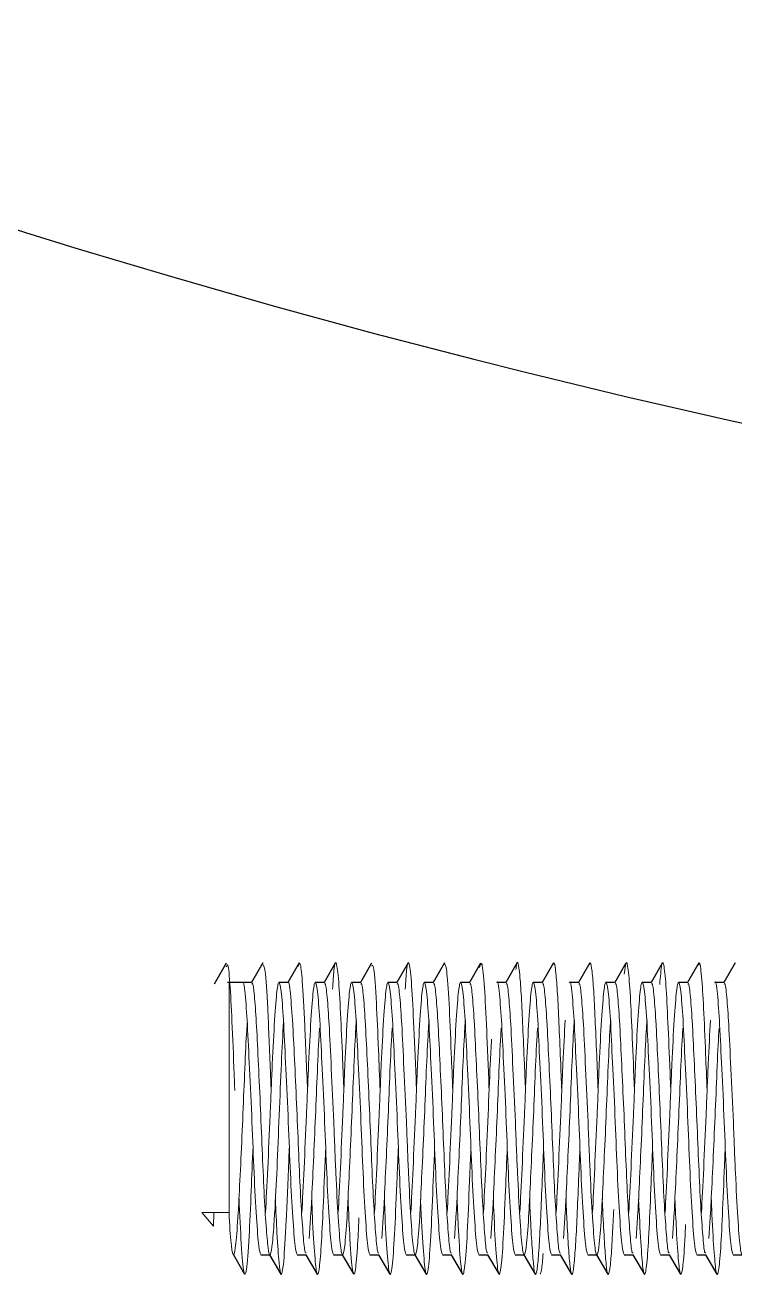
# Model space of a CAD drawing. Header units: millimetres. Extents: x -635 to 515, y -448 to 489.
# Drawn here: x 77.63 to 85.44, y 290.85 to 304.62 of the extents above; entities that cross this region are included whole.
import ezdxf

# ---------------------------------------------------------------- set-up
doc = ezdxf.new("R2010")
doc.units = ezdxf.units.MM

msp = doc.modelspace()

# ---------------------------------------------------------------- linework, layer by layer
at = {"color": 7, "linetype": 'Continuous', "lineweight": 25}
for p, q in [((79.843, 294.292), (79.708, 294.059)), ((80.244, 294.294), (80.12, 294.08)), ((80.644, 294.294), (80.52, 294.08)), ((81.043, 294.292), (80.92, 294.08)), ((81.443, 294.292), (81.32, 294.08)), ((81.844, 294.294), (81.72, 294.08)), ((82.244, 294.294), (82.12, 294.08)), ((82.643, 294.292), (82.52, 294.08)), ((83.043, 294.292), (82.92, 294.08)), ((83.444, 294.294), (83.32, 294.08)), ((83.844, 294.294), (83.72, 294.08)), ((84.243, 294.292), (84.12, 294.08)), ((84.643, 294.292), (84.52, 294.08)), ((85.044, 294.294), (84.92, 294.08)), ((85.444, 294.294), (85.32, 294.08)), ((80.123, 294.08), (79.857, 294.08)), ((80.522, 294.08), (80.423, 294.08)), ((80.923, 294.08), (80.823, 294.08)), ((81.323, 294.08), (81.223, 294.08)), ((81.723, 294.08), (81.623, 294.08)), ((82.123, 294.08), (82.023, 294.08)), ((82.523, 294.08), (82.423, 294.08)), ((82.923, 294.08), (82.823, 294.08)), ((83.323, 294.08), (83.223, 294.08)), ((83.723, 294.08), (83.623, 294.08)), ((84.123, 294.08), (84.023, 294.08)), ((84.523, 294.08), (84.423, 294.08)), ((84.923, 294.08), (84.823, 294.08)), ((85.323, 294.08), (85.223, 294.08)), ((79.917, 291.086), (80.043, 290.867)), ((80.223, 291.08), (80.323, 291.08)), ((80.32, 291.08), (80.444, 290.867)), ((80.623, 291.08), (80.723, 291.08)), ((80.72, 291.08), (80.843, 290.868)), ((81.023, 291.08), (81.123, 291.08)), ((81.12, 291.08), (81.243, 290.869)), ((81.423, 291.08), (81.523, 291.08)), ((81.52, 291.08), (81.643, 290.867)), ((81.823, 291.08), (81.923, 291.08)), ((81.92, 291.08), (82.044, 290.867)), ((82.223, 291.08), (82.323, 291.08)), ((82.32, 291.08), (82.443, 290.868)), ((82.623, 291.08), (82.723, 291.08)), ((82.72, 291.08), (82.843, 290.869)), ((83.023, 291.08), (83.123, 291.08)), ((83.12, 291.08), (83.243, 290.867)), ((83.423, 291.08), (83.523, 291.08)), ((83.52, 291.08), (83.644, 290.867)), ((83.823, 291.08), (83.923, 291.08)), ((83.92, 291.08), (84.043, 290.868)), ((84.223, 291.08), (84.323, 291.08)), ((84.32, 291.08), (84.443, 290.869)), ((84.623, 291.08), (84.723, 291.08)), ((84.72, 291.08), (84.843, 290.868)), ((85.023, 291.08), (85.123, 291.08)), ((85.12, 291.08), (85.244, 290.867)), ((85.423, 291.08), (85.523, 291.08))]:
    msp.add_line(p, q, dxfattribs=at)
at = {"color": 144, "linetype": 'Continuous', "lineweight": 18}
for p, q in [((79.875, 294.08), (79.875, 291.496)), ((79.575, 291.544), (79.7, 291.394)), ((79.875, 291.544), (79.575, 291.544)), ((79.706, 291.544), (79.7, 291.394)), ((80.775, 291.543), (80.755, 291.261)), ((81.575, 291.544), (81.555, 291.261)), ((82.375, 291.543), (82.355, 291.261)), ((82.775, 291.543), (82.755, 291.261)), ((83.575, 291.544), (83.555, 291.261)), ((84.375, 291.544), (84.355, 291.261)), ((84.775, 291.544), (84.755, 291.261)), ((85.175, 291.544), (85.155, 291.261))]:
    msp.add_line(p, q, dxfattribs=at)
at = {"color": 7, "linetype": 'Continuous', "lineweight": 25}
msp.add_arc((106.175, 393.483), 95.5, 279.46226, 260.53774, dxfattribs=at)
at = {"color": 144, "linetype": 'Continuous', "lineweight": 18}
msp.add_arc((106.175, 393.483), 90.5, 180, 0, dxfattribs=at)
for points, knots in [([(79.937, 292.889), (79.935, 292.92), (79.926, 293.171), (79.907, 293.601), (79.886, 294.056), (79.862, 294.309), (79.849, 294.267), (79.843, 294.25)], [0, 0, 0, 0, 0.036636, 0.301823, 0.558183, 0.825172, 1, 1, 1, 1]), ([(80.337, 292.887), (80.333, 292.973), (80.32, 293.314), (80.299, 293.825), (80.271, 294.259), (80.253, 294.269), (80.244, 294.273)], [0, 0, 0, 0, 0.1039918, 0.4144907, 0.726716, 1, 1, 1, 1]), ([(80.737, 292.891), (80.727, 293.14), (80.707, 293.633), (80.682, 294.109), (80.656, 294.328), (80.641, 294.278), (80.634, 294.254)], [0, 0, 0, 0, 0.280604, 0.555692, 0.780875, 1, 1, 1, 1]), ([(81.137, 292.888), (81.132, 293.003), (81.12, 293.318), (81.1, 293.772), (81.078, 294.168), (81.051, 294.328), (81.032, 294.285), (81.018, 294.083), (81.013, 294.006)], [0, 0, 0, 0, 0.104819, 0.287217, 0.482845, 0.684711, 0.879056, 1, 1, 1, 1]), ([(81.537, 292.888), (81.53, 293.04), (81.516, 293.406), (81.494, 293.907), (81.468, 294.281), (81.451, 294.268), (81.443, 294.263)], [0, 0, 0, 0, 0.185292, 0.443786, 0.754796, 1, 1, 1, 1]), ([(81.937, 292.888), (81.935, 292.932), (81.924, 293.21), (81.905, 293.668), (81.881, 294.134), (81.852, 294.331), (81.832, 294.287), (81.818, 294.083), (81.813, 294.006)], [0, 0, 0, 0, 0.039488, 0.250196, 0.455688, 0.669045, 0.87489, 1, 1, 1, 1]), ([(82.337, 292.887), (82.331, 293.026), (82.316, 293.394), (82.296, 293.881), (82.27, 294.259), (82.252, 294.278), (82.244, 294.286)], [0, 0, 0, 0, 0.1696664, 0.4468609, 0.7294617, 1, 1, 1, 1]), ([(82.737, 292.891), (82.737, 292.892), (82.728, 293.128), (82.709, 293.566), (82.686, 294.064), (82.658, 294.335), (82.641, 294.275), (82.632, 294.245)], [0, 0, 0, 0, 0.001593, 0.254484, 0.498441, 0.752349, 1, 1, 1, 1]), ([(83.137, 292.889), (83.133, 292.987), (83.123, 293.239), (83.107, 293.598), (83.092, 293.937), (83.074, 294.18), (83.056, 294.3), (83.041, 294.313), (83.034, 294.243), (83.031, 294.222)], [0, 0, 0, 0, 0.104631, 0.269769, 0.429157, 0.594207, 0.761998, 0.926232, 1, 1, 1, 1]), ([(83.537, 292.889), (83.532, 293.005), (83.521, 293.273), (83.505, 293.642), (83.49, 293.971), (83.472, 294.199), (83.454, 294.316), (83.442, 294.285), (83.437, 294.27)], [0, 0, 0, 0, 0.131402, 0.305422, 0.474211, 0.649562, 0.827038, 1, 1, 1, 1]), ([(83.937, 292.89), (83.931, 293.023), (83.92, 293.307), (83.904, 293.684), (83.888, 294.004), (83.87, 294.215), (83.855, 294.311), (83.846, 294.286), (83.844, 294.278)], [0, 0, 0, 0, 0.1641318, 0.3509527, 0.5334075, 0.7231927, 0.9144309, 1, 1, 1, 1]), ([(84.337, 292.891), (84.329, 293.09), (84.312, 293.485), (84.292, 293.956), (84.268, 294.25), (84.245, 294.34), (84.231, 294.224), (84.225, 294.171)], [0, 0, 0, 0, 0.206082, 0.40766, 0.616165, 0.825544, 1, 1, 1, 1]), ([(84.737, 292.888), (84.734, 292.955), (84.723, 293.23), (84.705, 293.656), (84.684, 294.08), (84.659, 294.303), (84.636, 294.315), (84.622, 294.142), (84.615, 294.056)], [0, 0, 0, 0, 0.061422, 0.250749, 0.434948, 0.626759, 0.815095, 1, 1, 1, 1]), ([(85.137, 292.888), (85.131, 293.024), (85.118, 293.362), (85.098, 293.82), (85.076, 294.17), (85.056, 294.324), (85.046, 294.28), (85.044, 294.27)], [0, 0, 0, 0, 0.166821, 0.413906, 0.662669, 0.917915, 1, 1, 1, 1]), ([(80.075, 293.617), (80.067, 293.738), (80.051, 293.983), (80.031, 294.115), (80.023, 294.077), (80.023, 294.075)], [0, 0, 0, 0, 0.4828043, 0.9782624, 1, 1, 1, 1]), ([(80.375, 291.544), (80.372, 291.501), (80.363, 291.34), (80.345, 291.143), (80.322, 291.051), (80.303, 291.134), (80.281, 291.379), (80.258, 291.76), (80.238, 292.234), (80.217, 292.747), (80.194, 293.24), (80.173, 293.662), (80.153, 293.95), (80.134, 294.088), (80.125, 294.067), (80.123, 294.061)], [0, 0, 0, 0, 0.031604, 0.117075, 0.202561, 0.288059, 0.373531, 0.459013, 0.544512, 0.629985, 0.715462, 0.800962, 0.886434, 0.971906, 1, 1, 1, 1]), ([(80.475, 293.617), (80.467, 293.753), (80.459, 293.87), (80.441, 294.032), (80.432, 294.077), (80.419, 294.082), (80.415, 294.074), (80.408, 294.04), (80.404, 294.015), (80.392, 293.911), (80.383, 293.803), (80.366, 293.525), (80.357, 293.357), (80.345, 293.091), (80.341, 293.002), (80.334, 292.816), (80.33, 292.719), (80.317, 292.423), (80.308, 292.22), (80.29, 291.847), (80.282, 291.679), (80.275, 291.544)], [0, 0, 0, 0, 0.125, 0.125, 0.25, 0.25, 0.3125, 0.3125, 0.375, 0.375, 0.5, 0.5, 0.625, 0.625, 0.6875, 0.6875, 0.75, 0.75, 0.875, 0.875, 1, 1, 1, 1]), ([(80.575, 293.617), (80.566, 293.738), (80.549, 293.981), (80.531, 294.114), (80.522, 294.076), (80.522, 294.074)], [0, 0, 0, 0, 0.48608, 0.972146, 1, 1, 1, 1]), ([(80.875, 293.617), (80.867, 293.753), (80.859, 293.87), (80.841, 294.032), (80.832, 294.077), (80.819, 294.082), (80.815, 294.074), (80.808, 294.04), (80.804, 294.015), (80.792, 293.911), (80.783, 293.803), (80.766, 293.525), (80.757, 293.357), (80.745, 293.091), (80.741, 293.002), (80.734, 292.816), (80.73, 292.719), (80.717, 292.423), (80.708, 292.22), (80.69, 291.847), (80.682, 291.679), (80.675, 291.544)], [0, 0, 0, 0, 0.125, 0.125, 0.25, 0.25, 0.3125, 0.3125, 0.375, 0.375, 0.5, 0.5, 0.625, 0.625, 0.6875, 0.6875, 0.75, 0.75, 0.875, 0.875, 1, 1, 1, 1]), ([(80.975, 293.617), (80.968, 293.725), (80.954, 293.942), (80.935, 294.083), (80.926, 294.065), (80.923, 294.06)], [0, 0, 0, 0, 0.418046, 0.836121, 1, 1, 1, 1]), ([(81.275, 293.617), (81.267, 293.753), (81.259, 293.87), (81.241, 294.032), (81.232, 294.077), (81.219, 294.082), (81.215, 294.074), (81.208, 294.04), (81.204, 294.015), (81.192, 293.911), (81.183, 293.803), (81.166, 293.525), (81.157, 293.357), (81.145, 293.091), (81.141, 293.002), (81.134, 292.816), (81.13, 292.719), (81.117, 292.423), (81.108, 292.22), (81.09, 291.847), (81.082, 291.679), (81.075, 291.544)], [0, 0, 0, 0, 0.125, 0.125, 0.25, 0.25, 0.3125, 0.3125, 0.375, 0.375, 0.5, 0.5, 0.625, 0.625, 0.6875, 0.6875, 0.75, 0.75, 0.875, 0.875, 1, 1, 1, 1]), ([(81.375, 293.617), (81.368, 293.725), (81.354, 293.942), (81.335, 294.083), (81.326, 294.065), (81.323, 294.06)], [0, 0, 0, 0, 0.418033, 0.836095, 1, 1, 1, 1]), ([(81.675, 293.617), (81.667, 293.753), (81.659, 293.87), (81.641, 294.032), (81.632, 294.077), (81.619, 294.082), (81.615, 294.074), (81.608, 294.04), (81.604, 294.015), (81.592, 293.911), (81.583, 293.803), (81.566, 293.525), (81.557, 293.357), (81.545, 293.091), (81.541, 293.002), (81.534, 292.816), (81.53, 292.719), (81.517, 292.423), (81.508, 292.22), (81.49, 291.847), (81.482, 291.679), (81.475, 291.544)], [0, 0, 0, 0, 0.125, 0.125, 0.25, 0.25, 0.3125, 0.3125, 0.375, 0.375, 0.5, 0.5, 0.625, 0.625, 0.6875, 0.6875, 0.75, 0.75, 0.875, 0.875, 1, 1, 1, 1]), ([(81.775, 293.617), (81.768, 293.725), (81.754, 293.942), (81.735, 294.083), (81.726, 294.065), (81.723, 294.06)], [0, 0, 0, 0, 0.418006, 0.836041, 1, 1, 1, 1]), ([(82.075, 293.617), (82.067, 293.753), (82.059, 293.87), (82.041, 294.032), (82.032, 294.077), (82.019, 294.082), (82.015, 294.074), (82.008, 294.04), (82.004, 294.015), (81.992, 293.911), (81.983, 293.803), (81.966, 293.525), (81.957, 293.357), (81.945, 293.091), (81.941, 293.002), (81.934, 292.816), (81.93, 292.719), (81.917, 292.423), (81.908, 292.22), (81.89, 291.847), (81.882, 291.679), (81.875, 291.544)], [0, 0, 0, 0, 0.125, 0.125, 0.25, 0.25, 0.3125, 0.3125, 0.375, 0.375, 0.5, 0.5, 0.625, 0.625, 0.6875, 0.6875, 0.75, 0.75, 0.875, 0.875, 1, 1, 1, 1]), ([(82.175, 293.617), (82.168, 293.725), (82.154, 293.942), (82.135, 294.083), (82.126, 294.065), (82.123, 294.06)], [0, 0, 0, 0, 0.41805, 0.836129, 1, 1, 1, 1]), ([(82.475, 293.617), (82.467, 293.753), (82.459, 293.87), (82.441, 294.032), (82.432, 294.077), (82.419, 294.082), (82.415, 294.074), (82.408, 294.04), (82.404, 294.015), (82.392, 293.911), (82.383, 293.803), (82.366, 293.525), (82.357, 293.357), (82.345, 293.091), (82.341, 293.002), (82.334, 292.816), (82.33, 292.719), (82.317, 292.423), (82.308, 292.22), (82.29, 291.847), (82.282, 291.679), (82.275, 291.544)], [0, 0, 0, 0, 0.125, 0.125, 0.25, 0.25, 0.3125, 0.3125, 0.375, 0.375, 0.5, 0.5, 0.625, 0.625, 0.6875, 0.6875, 0.75, 0.75, 0.875, 0.875, 1, 1, 1, 1]), ([(82.575, 293.617), (82.568, 293.725), (82.554, 293.942), (82.535, 294.083), (82.526, 294.065), (82.523, 294.06)], [0, 0, 0, 0, 0.418011, 0.836052, 1, 1, 1, 1]), ([(82.875, 293.617), (82.867, 293.738), (82.851, 293.983), (82.831, 294.115), (82.823, 294.077), (82.823, 294.075)], [0, 0, 0, 0, 0.482804, 0.978262, 1, 1, 1, 1]), ([(82.975, 293.617), (82.968, 293.725), (82.954, 293.942), (82.935, 294.083), (82.926, 294.065), (82.923, 294.06)], [0, 0, 0, 0, 0.417926, 0.835882, 1, 1, 1, 1]), ([(83.275, 293.617), (83.267, 293.753), (83.259, 293.87), (83.241, 294.032), (83.232, 294.077), (83.219, 294.082), (83.215, 294.074), (83.208, 294.04), (83.204, 294.015), (83.192, 293.911), (83.183, 293.803), (83.166, 293.525), (83.157, 293.357), (83.145, 293.091), (83.141, 293.002), (83.134, 292.816), (83.13, 292.719), (83.117, 292.423), (83.108, 292.22), (83.09, 291.847), (83.082, 291.679), (83.075, 291.544)], [0, 0, 0, 0, 0.125, 0.125, 0.25, 0.25, 0.3125, 0.3125, 0.375, 0.375, 0.5, 0.5, 0.625, 0.625, 0.6875, 0.6875, 0.75, 0.75, 0.875, 0.875, 1, 1, 1, 1]), ([(83.375, 293.617), (83.368, 293.725), (83.354, 293.942), (83.335, 294.083), (83.326, 294.065), (83.323, 294.06)], [0, 0, 0, 0, 0.418035, 0.8361, 1, 1, 1, 1]), ([(83.675, 293.617), (83.667, 293.738), (83.651, 293.983), (83.631, 294.115), (83.623, 294.077), (83.623, 294.075)], [0, 0, 0, 0, 0.482804, 0.978262, 1, 1, 1, 1]), ([(83.775, 293.617), (83.768, 293.725), (83.754, 293.942), (83.735, 294.083), (83.726, 294.065), (83.723, 294.06)], [0, 0, 0, 0, 0.418027, 0.836084, 1, 1, 1, 1]), ([(84.075, 293.617), (84.067, 293.753), (84.059, 293.87), (84.041, 294.032), (84.032, 294.077), (84.019, 294.082), (84.015, 294.074), (84.008, 294.04), (84.004, 294.015), (83.992, 293.911), (83.983, 293.803), (83.966, 293.525), (83.957, 293.357), (83.945, 293.091), (83.941, 293.002), (83.934, 292.816), (83.93, 292.719), (83.917, 292.423), (83.908, 292.22), (83.89, 291.847), (83.882, 291.679), (83.875, 291.544)], [0, 0, 0, 0, 0.125, 0.125, 0.25, 0.25, 0.3125, 0.3125, 0.375, 0.375, 0.5, 0.5, 0.625, 0.625, 0.6875, 0.6875, 0.75, 0.75, 0.875, 0.875, 1, 1, 1, 1]), ([(84.175, 293.617), (84.168, 293.725), (84.154, 293.942), (84.135, 294.083), (84.126, 294.065), (84.123, 294.06)], [0, 0, 0, 0, 0.418041, 0.836111, 1, 1, 1, 1]), ([(84.475, 293.617), (84.467, 293.753), (84.459, 293.87), (84.441, 294.032), (84.432, 294.077), (84.419, 294.082), (84.415, 294.074), (84.408, 294.04), (84.404, 294.015), (84.392, 293.911), (84.383, 293.803), (84.366, 293.525), (84.357, 293.357), (84.345, 293.091), (84.341, 293.002), (84.334, 292.816), (84.33, 292.719), (84.317, 292.423), (84.308, 292.22), (84.29, 291.847), (84.282, 291.679), (84.275, 291.544)], [0, 0, 0, 0, 0.125, 0.125, 0.25, 0.25, 0.3125, 0.3125, 0.375, 0.375, 0.5, 0.5, 0.625, 0.625, 0.6875, 0.6875, 0.75, 0.75, 0.875, 0.875, 1, 1, 1, 1]), ([(84.575, 293.617), (84.568, 293.725), (84.554, 293.942), (84.535, 294.083), (84.526, 294.065), (84.523, 294.06)], [0, 0, 0, 0, 0.418035, 0.8361, 1, 1, 1, 1]), ([(84.875, 293.617), (84.867, 293.753), (84.859, 293.87), (84.841, 294.032), (84.832, 294.077), (84.819, 294.082), (84.815, 294.074), (84.808, 294.04), (84.804, 294.015), (84.792, 293.911), (84.783, 293.803), (84.766, 293.525), (84.757, 293.357), (84.745, 293.091), (84.741, 293.002), (84.734, 292.816), (84.73, 292.719), (84.717, 292.423), (84.708, 292.22), (84.69, 291.847), (84.682, 291.679), (84.675, 291.544)], [0, 0, 0, 0, 0.125, 0.125, 0.25, 0.25, 0.3125, 0.3125, 0.375, 0.375, 0.5, 0.5, 0.625, 0.625, 0.6875, 0.6875, 0.75, 0.75, 0.875, 0.875, 1, 1, 1, 1]), ([(84.975, 293.617), (84.968, 293.726), (84.954, 293.942), (84.935, 294.083), (84.926, 294.065), (84.923, 294.06)], [0, 0, 0, 0, 0.418056, 0.836142, 1, 1, 1, 1]), ([(85.275, 293.617), (85.267, 293.738), (85.251, 293.983), (85.231, 294.115), (85.223, 294.077), (85.223, 294.075)], [0, 0, 0, 0, 0.482804, 0.978262, 1, 1, 1, 1]), ([(85.375, 293.617), (85.368, 293.726), (85.354, 293.943), (85.335, 294.083), (85.326, 294.065), (85.323, 294.06)], [0, 0, 0, 0, 0.4180665, 0.8361624, 1, 1, 1, 1]), ([(80.073, 293.632), (80.071, 293.593), (80.06, 293.446), (80.044, 293.073), (80.024, 292.572), (80.001, 292.065), (79.984, 291.728), (79.976, 291.574), (79.975, 291.544)], [0, 0, 0, 0, 0.078432, 0.295692, 0.512895, 0.730082, 0.94734, 1, 1, 1, 1]), ([(80.223, 291.085), (80.215, 291.103), (80.2, 291.14), (80.175, 291.47), (80.148, 291.96), (80.126, 292.545), (80.099, 293.144), (80.082, 293.461), (80.075, 293.617)], [0, 0, 0, 0, 0.157112, 0.327028, 0.496945, 0.661577, 0.832977, 1, 1, 1, 1]), ([(80.472, 293.645), (80.465, 293.5), (80.449, 293.202), (80.425, 292.616), (80.402, 292.018), (80.384, 291.702), (80.376, 291.544)], [0, 0, 0, 0, 0.241985, 0.494368, 0.747178, 1, 1, 1, 1]), ([(80.623, 291.085), (80.615, 291.103), (80.6, 291.14), (80.575, 291.47), (80.548, 291.96), (80.526, 292.545), (80.499, 293.144), (80.482, 293.461), (80.475, 293.617)], [0, 0, 0, 0, 0.157112, 0.327028, 0.496945, 0.661577, 0.832977, 1, 1, 1, 1]), ([(80.723, 291.101), (80.718, 291.099), (80.707, 291.094), (80.69, 291.276), (80.666, 291.606), (80.645, 292.053), (80.625, 292.558), (80.602, 293.064), (80.585, 293.415), (80.577, 293.579), (80.575, 293.617)], [0, 0, 0, 0, 0.087977, 0.232602, 0.377219, 0.521884, 0.666518, 0.811136, 0.955799, 1, 1, 1, 1]), ([(81.023, 291.085), (81.015, 291.103), (81, 291.14), (80.975, 291.47), (80.948, 291.96), (80.926, 292.545), (80.899, 293.144), (80.882, 293.461), (80.875, 293.617)], [0, 0, 0, 0, 0.157112, 0.3270283, 0.4969447, 0.6615767, 0.8329771, 1, 1, 1, 1]), ([(81.175, 291.544), (81.167, 291.408), (81.159, 291.291), (81.141, 291.128), (81.132, 291.084), (81.119, 291.079), (81.115, 291.087), (81.108, 291.12), (81.104, 291.145), (81.092, 291.249), (81.083, 291.357), (81.066, 291.635), (81.057, 291.804), (81.045, 292.069), (81.041, 292.158), (81.034, 292.344), (81.03, 292.441), (81.017, 292.737), (81.008, 292.941), (80.99, 293.314), (80.982, 293.482), (80.975, 293.617)], [0, 0, 0, 0, 0.125, 0.125, 0.25, 0.25, 0.3125, 0.3125, 0.375, 0.375, 0.5, 0.5, 0.625, 0.625, 0.6875, 0.6875, 0.75, 0.75, 0.875, 0.875, 1, 1, 1, 1]), ([(81.275, 293.661), (81.272, 293.621), (81.262, 293.476), (81.245, 293.103), (81.225, 292.604), (81.202, 292.096), (81.185, 291.745), (81.177, 291.582), (81.175, 291.544)], [0, 0, 0, 0, 0.081477, 0.294838, 0.508152, 0.721443, 0.934801, 1, 1, 1, 1]), ([(81.423, 291.085), (81.415, 291.103), (81.4, 291.14), (81.375, 291.47), (81.348, 291.96), (81.326, 292.545), (81.299, 293.144), (81.282, 293.461), (81.275, 293.617)], [0, 0, 0, 0, 0.157112, 0.3270283, 0.4969447, 0.6615767, 0.8329771, 1, 1, 1, 1]), ([(81.523, 291.101), (81.518, 291.099), (81.507, 291.094), (81.49, 291.276), (81.466, 291.606), (81.445, 292.052), (81.425, 292.558), (81.402, 293.064), (81.385, 293.415), (81.377, 293.579), (81.375, 293.617)], [0, 0, 0, 0, 0.087964, 0.232588, 0.377204, 0.521869, 0.666501, 0.811119, 0.955781, 1, 1, 1, 1]), ([(81.823, 291.085), (81.815, 291.103), (81.8, 291.14), (81.775, 291.47), (81.748, 291.96), (81.726, 292.545), (81.699, 293.144), (81.682, 293.461), (81.675, 293.617)], [0, 0, 0, 0, 0.157112, 0.327028, 0.496945, 0.661577, 0.832977, 1, 1, 1, 1]), ([(81.975, 291.543), (81.967, 291.408), (81.959, 291.291), (81.941, 291.128), (81.932, 291.084), (81.919, 291.079), (81.915, 291.087), (81.908, 291.12), (81.904, 291.145), (81.892, 291.249), (81.883, 291.357), (81.866, 291.635), (81.857, 291.804), (81.845, 292.069), (81.841, 292.158), (81.834, 292.344), (81.83, 292.441), (81.817, 292.737), (81.808, 292.941), (81.79, 293.314), (81.782, 293.481), (81.775, 293.617)], [0, 0, 0, 0, 0.125, 0.125, 0.25, 0.25, 0.3125, 0.3125, 0.375, 0.375, 0.5, 0.5, 0.625, 0.625, 0.6875, 0.6875, 0.75, 0.75, 0.875, 0.875, 1, 1, 1, 1]), ([(82.075, 293.661), (82.072, 293.621), (82.062, 293.476), (82.045, 293.103), (82.025, 292.604), (82.002, 292.096), (81.985, 291.745), (81.977, 291.582), (81.975, 291.543)], [0, 0, 0, 0, 0.081496, 0.294851, 0.508159, 0.721444, 0.934796, 1, 1, 1, 1]), ([(82.223, 291.085), (82.215, 291.103), (82.2, 291.14), (82.175, 291.47), (82.148, 291.96), (82.126, 292.545), (82.099, 293.144), (82.082, 293.461), (82.075, 293.617)], [0, 0, 0, 0, 0.157112, 0.327028, 0.496945, 0.661577, 0.832977, 1, 1, 1, 1]), ([(82.323, 291.101), (82.318, 291.099), (82.307, 291.094), (82.29, 291.276), (82.266, 291.606), (82.245, 292.053), (82.225, 292.558), (82.202, 293.064), (82.185, 293.415), (82.177, 293.579), (82.175, 293.617)], [0, 0, 0, 0, 0.0879758, 0.232598, 0.3772123, 0.5218748, 0.6665052, 0.8111208, 0.9557811, 1, 1, 1, 1]), ([(82.475, 293.661), (82.472, 293.621), (82.462, 293.476), (82.445, 293.103), (82.425, 292.604), (82.402, 292.096), (82.385, 291.745), (82.377, 291.582), (82.375, 291.543)], [0, 0, 0, 0, 0.081449, 0.294806, 0.508115, 0.721402, 0.934755, 1, 1, 1, 1]), ([(82.623, 291.085), (82.615, 291.103), (82.6, 291.14), (82.575, 291.47), (82.548, 291.96), (82.526, 292.545), (82.499, 293.144), (82.482, 293.461), (82.475, 293.617)], [0, 0, 0, 0, 0.157112, 0.327028, 0.496945, 0.661577, 0.832977, 1, 1, 1, 1]), ([(82.723, 291.101), (82.718, 291.099), (82.707, 291.094), (82.69, 291.276), (82.666, 291.606), (82.645, 292.053), (82.625, 292.558), (82.602, 293.064), (82.585, 293.415), (82.577, 293.579), (82.575, 293.617)], [0, 0, 0, 0, 0.087987, 0.232613, 0.377232, 0.5219, 0.666535, 0.811155, 0.95582, 1, 1, 1, 1]), ([(83.023, 291.085), (83.015, 291.103), (83, 291.14), (82.975, 291.47), (82.948, 291.96), (82.926, 292.545), (82.899, 293.144), (82.882, 293.461), (82.875, 293.617)], [0, 0, 0, 0, 0.157112, 0.327028, 0.496945, 0.661577, 0.832977, 1, 1, 1, 1]), ([(83.175, 291.544), (83.167, 291.408), (83.159, 291.291), (83.141, 291.128), (83.132, 291.084), (83.119, 291.079), (83.115, 291.087), (83.108, 291.12), (83.104, 291.145), (83.092, 291.249), (83.083, 291.357), (83.066, 291.635), (83.057, 291.804), (83.045, 292.069), (83.041, 292.158), (83.034, 292.344), (83.03, 292.441), (83.017, 292.737), (83.008, 292.941), (82.99, 293.313), (82.982, 293.481), (82.975, 293.617)], [0, 0, 0, 0, 0.125, 0.125, 0.25, 0.25, 0.3125, 0.3125, 0.375, 0.375, 0.5, 0.5, 0.625, 0.625, 0.6875, 0.6875, 0.75, 0.75, 0.875, 0.875, 1, 1, 1, 1]), ([(83.423, 291.085), (83.415, 291.103), (83.4, 291.14), (83.375, 291.47), (83.348, 291.96), (83.326, 292.545), (83.299, 293.144), (83.282, 293.461), (83.275, 293.617)], [0, 0, 0, 0, 0.157112, 0.327028, 0.496945, 0.661577, 0.832977, 1, 1, 1, 1]), ([(83.523, 291.101), (83.518, 291.099), (83.507, 291.094), (83.49, 291.276), (83.466, 291.606), (83.445, 292.052), (83.425, 292.558), (83.402, 293.064), (83.385, 293.415), (83.377, 293.579), (83.375, 293.617)], [0, 0, 0, 0, 0.087968, 0.232592, 0.377208, 0.521873, 0.666505, 0.811122, 0.955784, 1, 1, 1, 1]), ([(83.575, 293.664), (83.566, 293.525), (83.557, 293.357), (83.545, 293.091), (83.541, 293.002), (83.534, 292.816), (83.53, 292.719), (83.517, 292.423), (83.508, 292.22), (83.49, 291.847), (83.482, 291.679), (83.475, 291.544)], [0, 0, 0, 0, 0.25, 0.25, 0.375, 0.375, 0.5, 0.5, 0.75, 0.75, 1, 1, 1, 1]), ([(83.675, 293.661), (83.672, 293.621), (83.662, 293.476), (83.645, 293.103), (83.625, 292.604), (83.602, 292.096), (83.585, 291.745), (83.577, 291.582), (83.575, 291.544)], [0, 0, 0, 0, 0.08147, 0.294829, 0.508141, 0.721431, 0.934786, 1, 1, 1, 1]), ([(83.823, 291.085), (83.815, 291.103), (83.8, 291.14), (83.775, 291.47), (83.748, 291.96), (83.726, 292.545), (83.699, 293.144), (83.682, 293.461), (83.675, 293.617)], [0, 0, 0, 0, 0.157112, 0.327028, 0.496945, 0.661577, 0.832977, 1, 1, 1, 1]), ([(83.975, 291.544), (83.967, 291.408), (83.959, 291.291), (83.941, 291.128), (83.932, 291.084), (83.919, 291.079), (83.915, 291.087), (83.908, 291.12), (83.904, 291.145), (83.892, 291.249), (83.883, 291.357), (83.866, 291.635), (83.857, 291.804), (83.845, 292.069), (83.841, 292.158), (83.834, 292.344), (83.83, 292.441), (83.817, 292.737), (83.808, 292.941), (83.79, 293.314), (83.782, 293.482), (83.775, 293.617)], [0, 0, 0, 0, 0.125, 0.125, 0.25, 0.25, 0.3125, 0.3125, 0.375, 0.375, 0.5, 0.5, 0.625, 0.625, 0.6875, 0.6875, 0.75, 0.75, 0.875, 0.875, 1, 1, 1, 1]), ([(84.075, 293.661), (84.072, 293.621), (84.062, 293.476), (84.045, 293.103), (84.025, 292.604), (84.002, 292.096), (83.985, 291.745), (83.977, 291.582), (83.975, 291.544)], [0, 0, 0, 0, 0.081487, 0.294846, 0.508157, 0.721447, 0.934803, 1, 1, 1, 1]), ([(84.223, 291.085), (84.215, 291.103), (84.2, 291.14), (84.175, 291.47), (84.148, 291.96), (84.126, 292.545), (84.099, 293.144), (84.082, 293.461), (84.075, 293.617)], [0, 0, 0, 0, 0.157112, 0.3270283, 0.4969447, 0.6615767, 0.8329771, 1, 1, 1, 1]), ([(84.323, 291.101), (84.318, 291.099), (84.307, 291.094), (84.29, 291.276), (84.266, 291.606), (84.245, 292.052), (84.225, 292.558), (84.202, 293.064), (84.185, 293.415), (84.177, 293.579), (84.175, 293.617)], [0, 0, 0, 0, 0.087964, 0.232588, 0.377203, 0.521867, 0.666498, 0.811115, 0.955776, 1, 1, 1, 1]), ([(84.475, 293.661), (84.472, 293.621), (84.462, 293.476), (84.445, 293.103), (84.425, 292.604), (84.402, 292.096), (84.385, 291.745), (84.377, 291.582), (84.375, 291.544)], [0, 0, 0, 0, 0.08148, 0.294841, 0.508153, 0.721444, 0.934801, 1, 1, 1, 1]), ([(84.623, 291.085), (84.615, 291.103), (84.6, 291.14), (84.575, 291.47), (84.548, 291.96), (84.526, 292.545), (84.499, 293.144), (84.482, 293.461), (84.475, 293.617)], [0, 0, 0, 0, 0.157112, 0.327028, 0.496945, 0.661577, 0.832977, 1, 1, 1, 1]), ([(84.723, 291.101), (84.718, 291.099), (84.707, 291.094), (84.69, 291.276), (84.666, 291.606), (84.645, 292.052), (84.625, 292.558), (84.602, 293.064), (84.585, 293.415), (84.577, 293.579), (84.575, 293.617)], [0, 0, 0, 0, 0.0879683, 0.2325922, 0.3772083, 0.5218725, 0.6665046, 0.8111219, 0.9557839, 1, 1, 1, 1]), ([(85.023, 291.085), (85.015, 291.103), (85, 291.14), (84.975, 291.47), (84.948, 291.96), (84.926, 292.545), (84.899, 293.144), (84.882, 293.461), (84.875, 293.617)], [0, 0, 0, 0, 0.157112, 0.3270283, 0.4969447, 0.6615767, 0.8329771, 1, 1, 1, 1]), ([(85.123, 291.101), (85.118, 291.099), (85.107, 291.094), (85.09, 291.276), (85.066, 291.606), (85.045, 292.052), (85.025, 292.558), (85.002, 293.064), (84.985, 293.415), (84.977, 293.579), (84.975, 293.617)], [0, 0, 0, 0, 0.0879633, 0.2325848, 0.3771983, 0.52186, 0.6664896, 0.8111044, 0.9557639, 1, 1, 1, 1]), ([(85.175, 293.664), (85.166, 293.525), (85.157, 293.357), (85.145, 293.091), (85.141, 293.002), (85.134, 292.816), (85.13, 292.719), (85.117, 292.423), (85.108, 292.22), (85.09, 291.847), (85.082, 291.679), (85.075, 291.544)], [0, 0, 0, 0, 0.25, 0.25, 0.375, 0.375, 0.5, 0.5, 0.75, 0.75, 1, 1, 1, 1]), ([(85.423, 291.085), (85.415, 291.103), (85.4, 291.14), (85.375, 291.47), (85.348, 291.96), (85.326, 292.545), (85.299, 293.144), (85.282, 293.461), (85.275, 293.617)], [0, 0, 0, 0, 0.157112, 0.327028, 0.496945, 0.661577, 0.832977, 1, 1, 1, 1]), ([(85.575, 291.544), (85.567, 291.408), (85.559, 291.291), (85.541, 291.128), (85.532, 291.084), (85.519, 291.079), (85.515, 291.087), (85.508, 291.12), (85.504, 291.145), (85.492, 291.249), (85.483, 291.357), (85.466, 291.635), (85.457, 291.804), (85.445, 292.07), (85.441, 292.158), (85.434, 292.344), (85.43, 292.441), (85.417, 292.737), (85.408, 292.941), (85.39, 293.314), (85.382, 293.482), (85.375, 293.617)], [0, 0, 0, 0, 0.125, 0.125, 0.25, 0.25, 0.3125, 0.3125, 0.375, 0.375, 0.5, 0.5, 0.625, 0.625, 0.6875, 0.6875, 0.75, 0.75, 0.875, 0.875, 1, 1, 1, 1]), ([(80.869, 293.577), (80.869, 293.563), (80.86, 293.442), (80.845, 293.101), (80.825, 292.605), (80.802, 292.096), (80.785, 291.745), (80.777, 291.582), (80.775, 291.543)], [0, 0, 0, 0, 0.028241, 0.253967, 0.479643, 0.705296, 0.931018, 1, 1, 1, 1]), ([(81.669, 293.577), (81.669, 293.563), (81.66, 293.442), (81.645, 293.101), (81.625, 292.605), (81.602, 292.096), (81.585, 291.745), (81.577, 291.582), (81.575, 291.544)], [0, 0, 0, 0, 0.028185, 0.253916, 0.479598, 0.705256, 0.930984, 1, 1, 1, 1]), ([(82.763, 293.454), (82.758, 293.366), (82.745, 293.126), (82.726, 292.612), (82.699, 292.017), (82.682, 291.7), (82.675, 291.544)], [0, 0, 0, 0, 0.160333, 0.435126, 0.721216, 1, 1, 1, 1]), ([(82.869, 293.577), (82.869, 293.563), (82.86, 293.442), (82.845, 293.101), (82.825, 292.605), (82.802, 292.096), (82.785, 291.745), (82.777, 291.582), (82.775, 291.543)], [0, 0, 0, 0, 0.028072, 0.253798, 0.479474, 0.705127, 0.93085, 1, 1, 1, 1]), ([(83.269, 293.577), (83.269, 293.563), (83.26, 293.442), (83.245, 293.101), (83.225, 292.605), (83.202, 292.096), (83.185, 291.745), (83.177, 291.582), (83.175, 291.544)], [0, 0, 0, 0, 0.028227, 0.253965, 0.479652, 0.705316, 0.93105, 1, 1, 1, 1]), ([(84.869, 293.577), (84.869, 293.563), (84.86, 293.442), (84.845, 293.101), (84.825, 292.605), (84.802, 292.096), (84.785, 291.745), (84.777, 291.582), (84.775, 291.544)], [0, 0, 0, 0, 0.028256, 0.253984, 0.479663, 0.705318, 0.931043, 1, 1, 1, 1]), ([(85.269, 293.577), (85.269, 293.563), (85.26, 293.442), (85.245, 293.101), (85.225, 292.605), (85.202, 292.096), (85.185, 291.745), (85.177, 291.582), (85.175, 291.544)], [0, 0, 0, 0, 0.02827, 0.254, 0.479679, 0.705335, 0.931061, 1, 1, 1, 1]), ([(80.137, 292.273), (80.13, 292.107), (80.115, 291.729), (80.093, 291.22), (80.064, 290.862), (80.035, 290.841), (80.009, 291.13), (79.991, 291.521), (79.983, 291.701)], [0, 0, 0, 0, 0.122762, 0.279087, 0.468122, 0.65615, 0.841781, 1, 1, 1, 1]), ([(80.537, 292.273), (80.535, 292.23), (80.524, 291.93), (80.502, 291.429), (80.475, 290.951), (80.446, 290.816), (80.424, 290.966), (80.402, 291.258), (80.389, 291.561), (80.383, 291.69)], [0, 0, 0, 0, 0.030701, 0.219247, 0.405024, 0.595879, 0.740242, 0.889943, 1, 1, 1, 1]), ([(80.937, 292.273), (80.928, 292.063), (80.912, 291.658), (80.891, 291.197), (80.867, 290.9), (80.842, 290.826), (80.82, 291.012), (80.798, 291.323), (80.786, 291.616), (80.783, 291.706)], [0, 0, 0, 0, 0.155627, 0.299598, 0.44874, 0.609993, 0.765555, 0.927522, 1, 1, 1, 1]), ([(81.737, 292.274), (81.732, 292.161), (81.719, 291.819), (81.698, 291.334), (81.673, 290.939), (81.645, 290.815), (81.622, 290.988), (81.599, 291.313), (81.586, 291.614), (81.583, 291.704)], [0, 0, 0, 0, 0.082113, 0.249605, 0.418259, 0.590161, 0.755484, 0.927281, 1, 1, 1, 1]), ([(82.137, 292.272), (82.128, 292.067), (82.111, 291.641), (82.089, 291.142), (82.061, 290.854), (82.035, 290.849), (82.011, 291.138), (81.991, 291.462), (81.982, 291.688), (81.982, 291.693)], [0, 0, 0, 0, 0.152045, 0.317163, 0.488647, 0.657532, 0.824386, 0.996504, 1, 1, 1, 1]), ([(82.537, 292.273), (82.534, 292.202), (82.522, 291.898), (82.502, 291.427), (82.478, 290.99), (82.449, 290.816), (82.426, 290.937), (82.402, 291.253), (82.388, 291.581), (82.383, 291.704)], [0, 0, 0, 0, 0.051908, 0.221194, 0.388083, 0.560446, 0.726158, 0.896959, 1, 1, 1, 1]), ([(82.937, 292.273), (82.93, 292.108), (82.914, 291.717), (82.893, 291.221), (82.866, 290.885), (82.839, 290.828), (82.816, 291.068), (82.794, 291.396), (82.784, 291.657), (82.783, 291.699)], [0, 0, 0, 0, 0.121717, 0.28746, 0.45806, 0.628587, 0.79438, 0.966716, 1, 1, 1, 1]), ([(83.337, 292.271), (83.336, 292.242), (83.328, 292.055), (83.315, 291.738), (83.299, 291.362), (83.282, 291.075), (83.264, 290.896), (83.246, 290.843), (83.23, 290.917), (83.213, 291.113), (83.196, 291.379), (83.186, 291.606), (83.182, 291.697)], [0, 0, 0, 0, 0.021221, 0.135785, 0.246256, 0.357299, 0.472052, 0.586263, 0.696089, 0.807923, 0.922871, 1, 1, 1, 1]), ([(83.737, 292.271), (83.735, 292.224), (83.727, 292.019), (83.713, 291.691), (83.697, 291.324), (83.68, 291.048), (83.662, 290.883), (83.644, 290.846), (83.628, 290.933), (83.611, 291.143), (83.595, 291.407), (83.586, 291.621), (83.582, 291.697)], [0, 0, 0, 0, 0.034599, 0.148901, 0.25885, 0.370537, 0.485463, 0.59934, 0.708842, 0.821258, 0.936303, 1, 1, 1, 1]), ([(84.537, 292.273), (84.531, 292.138), (84.518, 291.8), (84.499, 291.346), (84.476, 290.983), (84.451, 290.829), (84.43, 290.905), (84.407, 291.188), (84.39, 291.523), (84.382, 291.692)], [0, 0, 0, 0, 0.09912, 0.247409, 0.396597, 0.549737, 0.697223, 0.847322, 1, 1, 1, 1]), ([(85.337, 292.273), (85.334, 292.204), (85.323, 291.928), (85.305, 291.501), (85.284, 291.079), (85.259, 290.855), (85.236, 290.854), (85.215, 291.083), (85.195, 291.389), (85.185, 291.64), (85.183, 291.7)], [0, 0, 0, 0, 0.049954, 0.20092, 0.347863, 0.500867, 0.651035, 0.798555, 0.951744, 1, 1, 1, 1]), ([(81.303, 291.486), (81.298, 291.37), (81.285, 291.086), (81.259, 290.847), (81.233, 290.86), (81.207, 291.168), (81.19, 291.545), (81.183, 291.704)], [0, 0, 0, 0, 0.142831, 0.34965, 0.587918, 0.826395, 1, 1, 1, 1]), ([(84.108, 291.579), (84.104, 291.484), (84.094, 291.265), (84.078, 291.024), (84.06, 290.871), (84.042, 290.85), (84.026, 290.951), (84.009, 291.175), (83.993, 291.435), (83.985, 291.636), (83.982, 291.697)], [0, 0, 0, 0, 0.107044, 0.244663, 0.385661, 0.524756, 0.658766, 0.797198, 0.938251, 1, 1, 1, 1]), ([(84.9, 291.415), (84.897, 291.353), (84.887, 291.128), (84.868, 290.912), (84.843, 290.827), (84.823, 290.982), (84.801, 291.284), (84.788, 291.583), (84.783, 291.701)], [0, 0, 0, 0, 0.076253, 0.275813, 0.476125, 0.668839, 0.869137, 1, 1, 1, 1]), ([(79.974, 291.544), (79.965, 291.402), (79.956, 291.287), (79.94, 291.128), (79.931, 291.085), (79.915, 291.076), (79.907, 291.111), (79.89, 291.253), (79.882, 291.361), (79.875, 291.496)], [0, 0, 0, 0, 0.25, 0.25, 0.5, 0.5, 0.75, 0.75, 1, 1, 1, 1]), ([(83.332, 291.096), (83.326, 291.025), (83.314, 290.891), (83.303, 290.876), (83.298, 290.869)], [0, 0, 0, 0, 0.52611, 1, 1, 1, 1])]:
    msp.add_open_spline(points, degree=3, knots=knots, dxfattribs=at)

doc.saveas('drawing.dxf')
